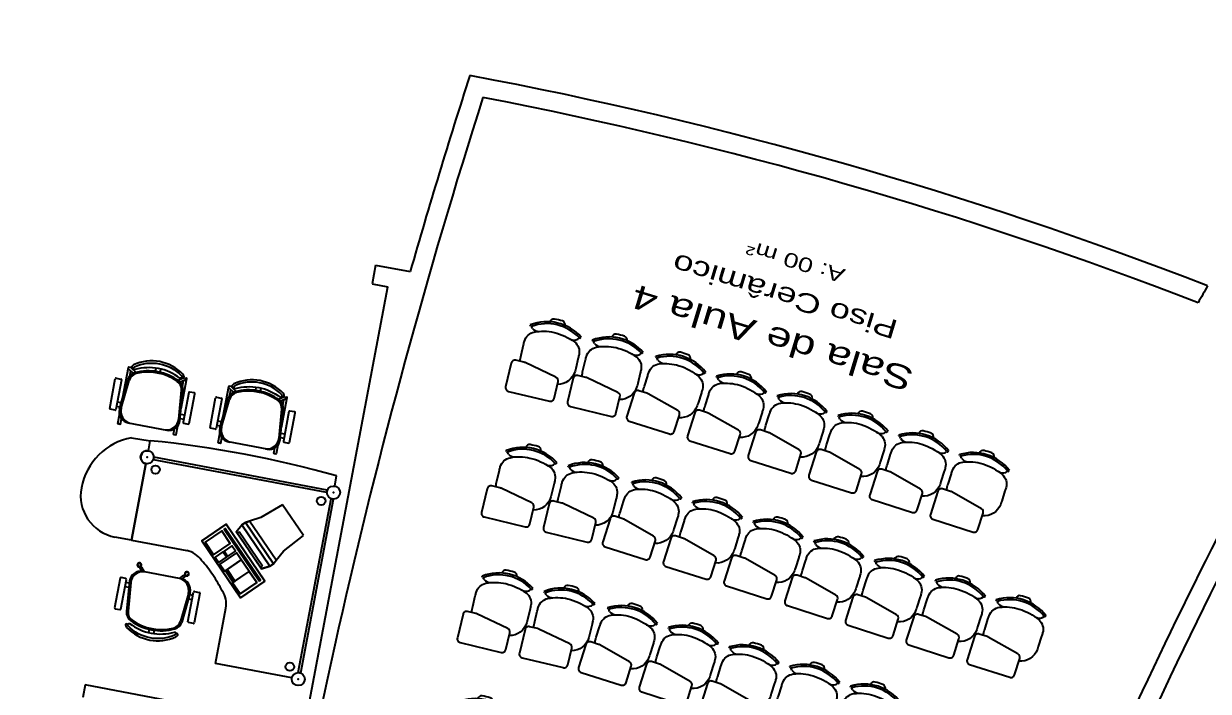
# Model space of a CAD drawing. Header units: inches. Extents: x -18604 to 2753, y -9056 to 3482.
# Drawn here: x -10563 to -9635, y -3097 to -2575 of the extents above; entities that cross this region are included whole.
import ezdxf
from ezdxf.enums import TextEntityAlignment as Align

# ---------------------------------------------------------------- set-up
doc = ezdxf.new("R2010")
doc.units = ezdxf.units.IN
for name, color, linetype in [('ESPECARQ', 2, 'Continuous'), ('MOVEIS', 2, 'Continuous'), ('Parede', 6, 'Continuous'), ('Parede Baixo', 4, 'Continuous'), ('TEXTO', 2, 'Continuous')]:
    doc.layers.add(name, color=color, linetype=linetype)
doc.styles.add('REGUA100', font='GOTHIC.TTF', dxfattribs={"width": 1.4})
doc.styles.add('REGUA60', font='GOTHIC.TTF', dxfattribs={"width": 1.4})

# ---------------------------------------------------------------- blocks, each defined once
blk = doc.blocks.new('INDUNI1')
at = {"color": 0, "style": 'REGUA100', "width": 1.4, "flags": 8}
for tag, p in [('NOME1', (0, 0)), ('NOME2', (0, -4.29))]:
    blk.add_attdef(tag, text='', height=2.5, dxfattribs=at).set_placement(p, align=Align.CENTER)
at = {"layer": 'ESPECARQ', "style": 'REGUA60', "width": 1.4}
blk.add_attdef('AREA', text='', height=1.5, dxfattribs=at).set_placement((0, -7.81), align=Align.CENTER)
at = {"layer": 'ESPECARQ', "style": 'REGUA60', "width": 1.4, "flags": 8}
for tag, p in [('PISO', (0, -10.31)), ('REVPAR', (0, -12.81)), ('PEDIR', (0, -15.31))]:
    blk.add_attdef(tag, text='', height=1.5, dxfattribs=at).set_placement(p, align=Align.CENTER)
blk = doc.blocks.new('22S00006A0')
for p, q in [((-0.1993, 0.587), (-0.2053, 0.595)), ((-0.1822, 0.5726), (-0.1923, 0.586)), ((0.1822, 0.5726), (0.1923, 0.586)), ((0.1993, 0.587), (0.2053, 0.595))]:
    blk.add_line(p, q)
for points in [[(-0.2203, 0.3476), (-0.2203, 0.4323, -0.007386), (-0.2199, 0.4603, -0.283766), (-0.1621, 0.548, -0.109248), (-0.0103, 0.5816, -0.096656), (0.1621, 0.548, -0.283766), (0.2199, 0.4603, -0.007386), (0.2203, 0.4323), (0.2203, 0.3476, -0.007546), (0.22, 0.325, -0.344654), (0.1097, 0.1924, -0.024121)], [(-0.217, 0.3, -0.045046), (-0.22, 0.325, -0.007546), (-0.2203, 0.3476)]]:
    blk.add_lwpolyline(points, format="xyb")
blk.add_lwpolyline([(0.1097, 0.08), (0.1097, 0.2145, 0.354533), (0.0859, 0.2438), (-0.1752, 0.2989, 0.052038), (-0.1856, 0.3), (-0.2503, 0.3, 0.414214), (-0.2803, 0.27), (-0.2803, 0.08, 0.414214), (-0.2503, 0.05), (0.0797, 0.05, 0.414214)], format="xyb", close=True)
for centre, radius, start, end in [((0, 0.3032), 0.3568, 54.87008, 125.12992), ((-0.0303, 0.6544), 0.03, 93.58332, 179.06886), ((0, -0.0737), 0.7588, 87.5665, 92.4335), ((0.0303, 0.6544), 0.03, 0.93114, 86.41668), ((-0.1953, 0.59), 0.005, 216.8699, 305.9604), ((0, 0.3023), 0.3428, 55.85739, 124.14261), ((-0.1436, 0.6264), 0.0663, 234.34051, 285.73963), ((0.1419, 0.626), 0.0669, 255.93478, 307.08006), ((0.1953, 0.59), 0.005, 234.0396, 323.1301)]:
    blk.add_arc(centre, radius, start, end)
blk = doc.blocks.new('CC50704')
for p, q in [((-60, 0), (-60, 12)), ((11.58, 13.43), (12, 0)), ((-60, 0), (-4.65, 0)), ((4.65, 0), (12, 0))]:
    blk.add_line(p, q)
for centre, radius, start, end in [((-30, 12), 30, 90, 180), ((-30, -2.54), 44.54, 21.00528, 90), ((0, 0), 4.65, 0, 180)]:
    blk.add_arc(centre, radius, start, end)
blk.add_point((0, 0))

msp = doc.modelspace()

# ---------------------------------------------------------------- linework, layer by layer
at = {"layer": 'MOVEIS'}
for p, q in [((-10485, -2867.29), (-10480.57, -2843.87)), ((-10480.74, -2844.77), (-10476.81, -2848.51)), ((-10478.69, -2844), (-10480.31, -2843.69)), ((-10479.61, -2850.65), (-10478.84, -2846.58)), ((-10478.7, -2844), (-10474.66, -2847.84)), ((-10459.47, -2847.02), (-10458.99, -2844.48)), ((-10455.69, -2847.74), (-10455.21, -2845.2)), ((-10495.26, -2875.98), (-10490.87, -2852.74)), ((-10486, -2853.66), (-10490.4, -2876.9)), ((-10490.22, -2852.3), (-10486.44, -2853.02)), ((-10487.66, -2876.67), (-10481.07, -2853.44)), ((-10486.33, -2875.81), (-10480.09, -2854.08)), ((-10436.68, -2851.95), (-10441.84, -2854.05)), ((-10435.07, -2853.41), (-10440.09, -2855.46)), ((-10439.33, -2875.93), (-10434.92, -2852.62)), ((-10438.26, -2858.47), (-10437.49, -2854.4)), ((-10436.69, -2851.95), (-10435.18, -2852.23)), ((-10441.2, -2884.34), (-10439.07, -2861.84)), ((-10440.28, -2885.64), (-10437.92, -2861.6)), ((-10433.41, -2863.61), (-10437.81, -2886.85)), ((-10432.95, -2887.77), (-10428.55, -2864.53)), ((-10428.99, -2863.89), (-10432.77, -2863.17)), ((-10406.47, -2882.15), (-10402.06, -2858.83)), ((-10402.21, -2859.63), (-10398.28, -2863.37)), ((-10400.16, -2858.86), (-10401.67, -2858.57)), ((-10401.08, -2865.51), (-10400.31, -2861.43)), ((-10400.17, -2858.86), (-10396.13, -2862.7)), ((-10380.94, -2861.88), (-10380.46, -2859.34)), ((-10377.16, -2862.6), (-10376.68, -2860.06)), ((-10487.1, -2874.94), (-10489.93, -2874.41)), ((-10486.34, -2871.73), (-10489.32, -2871.16)), ((-10416.73, -2890.83), (-10412.34, -2867.6)), ((-10407.47, -2868.52), (-10411.87, -2891.75)), ((-10411.69, -2867.16), (-10407.91, -2867.87)), ((-10409.13, -2891.53), (-10402.54, -2868.3)), ((-10407.8, -2890.66), (-10401.56, -2868.93)), ((-10358.15, -2866.81), (-10363.31, -2868.9)), ((-10356.54, -2868.27), (-10361.56, -2870.31)), ((-10360.8, -2890.79), (-10356.37, -2867.37)), ((-10359.73, -2873.33), (-10358.96, -2869.26)), ((-10358.16, -2866.8), (-10356.54, -2867.11)), ((-10491.04, -2877.33), (-10494.83, -2876.62)), ((-10488.88, -2887.79), (-10487.59, -2880.99)), ((-10486.72, -2888.2), (-10485.96, -2884.2)), ((-10440.17, -2883.82), (-10437.34, -2884.36)), ((-10439.7, -2880.55), (-10436.73, -2881.11)), ((-10362.67, -2899.2), (-10360.54, -2876.7)), ((-10361.75, -2900.5), (-10359.39, -2876.46)), ((-10354.88, -2878.47), (-10359.28, -2901.7)), ((-10354.42, -2902.62), (-10350.02, -2879.39)), ((-10350.46, -2878.74), (-10354.24, -2878.03)), ((-10487.1, -2888.46), (-10488.62, -2888.17)), ((-10480.73, -2887.34), (-10450.62, -2893.04)), ((-10445.37, -2896.02), (-10444.61, -2892.03)), ((-10443.2, -2896.43), (-10441.92, -2889.63)), ((-10437.37, -2887.49), (-10433.59, -2888.2)), ((-10412.51, -2892.19), (-10416.3, -2891.48)), ((-10408.57, -2889.8), (-10411.4, -2889.27)), ((-10407.81, -2886.59), (-10410.79, -2886.02)), ((-10464.97, -2909.19), (-10463.47, -2901.25)), ((-10445.1, -2896.4), (-10443.59, -2896.69)), ((-10410.35, -2902.64), (-10409.06, -2895.85)), ((-10408.57, -2903.32), (-10410.09, -2903.03)), ((-10408.19, -2903.05), (-10407.43, -2899.06)), ((-10372.09, -2907.9), (-10402.2, -2902.2)), ((-10361.64, -2898.68), (-10358.81, -2899.22)), ((-10361.17, -2895.41), (-10358.2, -2895.97)), ((-10358.84, -2902.35), (-10355.06, -2903.06)), ((-10366.84, -2910.88), (-10366.08, -2906.88)), ((-10366.57, -2911.26), (-10365.06, -2911.55)), ((-10364.67, -2911.29), (-10363.39, -2904.49)), ((-10466.88, -2919.24), (-10478.19, -2979.07)), ((-10461.08, -2916.14), (-10460.72, -2914.19)), ((-10460.72, -2914.19), (-10461.08, -2916.14)), ((-10325.22, -2941.84), (-10461.08, -2916.14)), ((-10325.22, -2941.84), (-10461.08, -2916.14)), ((-10324.86, -2939.9), (-10460.72, -2914.19)), ((-10324.86, -2939.9), (-10460.72, -2914.19)), ((-10319.06, -2936.8), (-10317.56, -2928.85)), ((-10325.22, -2941.84), (-10324.86, -2939.9)), ((-10324.86, -2939.9), (-10325.22, -2941.84)), ((-10347.64, -3082.52), (-10321.94, -2946.66)), ((-10347.64, -3082.52), (-10321.94, -2946.66)), ((-10345.7, -3082.89), (-10319.99, -2947.03)), ((-10345.7, -3082.89), (-10319.99, -2947.03)), ((-10319.99, -2947.03), (-10321.94, -2946.66)), ((-10321.94, -2946.66), (-10319.99, -2947.03)), ((-10359.86, -2951.42, -1.1), (-10377.03, -2961.39, -1.1)), ((-10343.5, -2975.41, -1.1), (-10359.86, -2951.42, -1.1)), ((-10423.24, -2979.58, 2.2), (-10404.15, -2966.57, 2.2)), ((-10404.15, -2966.57, 2.2), (-10373.79, -3011.1, 2.2)), ((-10396.13, -2972.42, 2.2), (-10391.76, -2967.11, 2.2)), ((-10389.04, -2965.25, 1.1), (-10391.76, -2967.11, 2.2)), ((-10391.76, -2967.11, 2.2), (-10389.04, -2965.25, 2.2)), ((-10391.76, -2967.11, 2.2), (-10369.77, -2999.38, 2.2)), ((-10369.77, -2999.38, 2.2), (-10391.76, -2967.11, 2.2)), ((-10385.69, -2964.3, 1.1), (-10389.04, -2965.25, 1.1)), ((-10389.04, -2965.25, 1.1), (-10385.69, -2964.3, 1.1)), ((-10367.04, -2997.52, 1.1), (-10389.04, -2965.25, 1.1)), ((-10367.04, -2997.52, 2.2), (-10389.04, -2965.25, 2.2)), ((-10377.03, -2961.39, -1.1), (-10385.69, -2964.3, 1.1)), ((-10386.22, -2986.96, 2.2), (-10396.13, -2972.42, 2.2)), ((-10393.99, -2972.64, 2.2), (-10395.35, -2973.57, 2.2)), ((-10377.09, -3000.35, 2.2), (-10395.35, -2973.57, 2.2)), ((-10384.2, -2989.93, 7.7), (-10394.58, -2974.71, 7.7)), ((-10375.72, -2999.42, 2.2), (-10393.99, -2972.64, 2.2)), ((-10359.06, -2987.75, -1.1), (-10343.5, -2975.41, -1.1)), ((-10478.19, -2979.07), (-10434.96, -2987.25)), ((-10423.24, -2979.58, 2.2), (-10423.24, -2979.58)), ((-10392.87, -3024.12), (-10423.24, -2979.58)), ((-10392.87, -3024.12, 2.2), (-10423.24, -2979.58, 2.2)), ((-10386.22, -2986.96, 2.2), (-10376.3, -3001.5, 2.2)), ((-10380.15, -2984.15, 2.2), (-10369.77, -2999.38, 2.2)), ((-10367.04, -2997.52, 1.1), (-10364.93, -2994.75, 1.1)), ((-10367.04, -2997.52, 1.1), (-10364.93, -2994.75, 1.1)), ((-10364.93, -2994.75, 1.1), (-10359.06, -2987.75, -1.1)), ((-10472.29, -3000.02), (-10473.54, -2997.77)), ((-10470.48, -2999.01), (-10471.73, -2996.77)), ((-10471.53, -3000.98), (-10471.35, -3000.88)), ((-10470.21, -3003.36), (-10471.53, -3000.98)), ((-10470.27, -3000.28), (-10470.09, -3000.18)), ((-10468.1, -3003.76), (-10470.09, -3000.18)), ((-10439.25, -3009.22), (-10469.36, -3003.52)), ((-10436.55, -3005.43), (-10434.57, -3003.8)), ((-10435.24, -3007.03), (-10433.25, -3005.4)), ((-10377.09, -3000.35, 2.2), (-10375.72, -2999.42, 2.2)), ((-10377.09, -3000.35, 2.2), (-10377.09, -3000.35, 2.2)), ((-10377.09, -3000.35, 2.2), (-10377.09, -3000.35, 2.2)), ((-10376.3, -3001.5, 2.2), (-10369.77, -2999.38, 2.2)), ((-10369.77, -2999.38, 2.2), (-10367.04, -2997.52, 1.1)), ((-10369.77, -2999.38, 2.2), (-10367.04, -2997.52, 2.2)), ((-10487.04, -3008.79), (-10491.43, -3032.03)), ((-10486.57, -3032.95), (-10482.17, -3009.71)), ((-10482.61, -3009.07), (-10486.39, -3008.36)), ((-10479.82, -3012.74), (-10482.64, -3012.2)), ((-10479.71, -3010.92), (-10482.06, -3034.96)), ((-10478.78, -3012.22), (-10480.91, -3034.72)), ((-10440.51, -3008.98), (-10437.34, -3006.37)), ((-10438.4, -3009.38), (-10436.3, -3007.65)), ((-10437.21, -3006.54), (-10437.34, -3006.37)), ((-10436.3, -3007.65), (-10436.43, -3007.49)), ((-10373.79, -3011.1, 2.2), (-10392.87, -3024.12, 2.2)), ((-10480.28, -3016.01), (-10483.26, -3015.45)), ((-10433.65, -3020.75), (-10439.89, -3042.48)), ((-10432.32, -3019.89), (-10438.91, -3043.12)), ((-10433.98, -3042.9), (-10429.58, -3019.66)), ((-10432.88, -3021.62), (-10430.05, -3022.15)), ((-10424.72, -3020.58), (-10429.11, -3043.82)), ((-10428.94, -3019.23), (-10425.16, -3019.94)), ((-10490.99, -3032.67), (-10487.21, -3033.39)), ((-10433.64, -3024.83), (-10430.67, -3025.4)), ((-10412.47, -3075.46), (-10404.29, -3032.23)), ((-10392.87, -3024.12, 2.2), (-10392.87, -3024.12)), ((-10464.29, -3048.82), (-10464.77, -3051.36)), ((-10460.51, -3049.54), (-10460.99, -3052.08)), ((-10429.76, -3044.26), (-10433.54, -3043.54)), ((-10352.65, -3086.78), (-10412.47, -3075.46)), ((-10345.7, -3082.89), (-10347.64, -3082.52)), ((-10347.64, -3082.52), (-10345.7, -3082.89))]:
    msp.add_line(p, q, dxfattribs=at)
at = {"layer": 'MOVEIS', "extrusion": (-0.826234, -0.563328, 0)}
for p, q in [((-10389.04, -2965.25, 2.2), (-10389.04, -2965.25, 1.1)), ((-10367.04, -2997.52, 2.2), (-10367.04, -2997.52, 1.1))]:
    msp.add_line(p, q, dxfattribs=at)
at = {"layer": 'MOVEIS'}
for points in [[(-10440.26, -2852.32, 0.237888), (-10475.51, -2845.65, -0.605717), (-10476.38, -2843.91, -0.122717), (-10475.87, -2843.48, -0.323529), (-10439.13, -2850.43, -0.122717), (-10438.81, -2851.02, -0.605717)], [(-10476.38, -2843.91, -0.122717), (-10475.87, -2843.48, -0.323529), (-10439.13, -2850.43, -0.122717), (-10438.81, -2851.02, -0.605717), (-10440.26, -2852.32, 0.237888), (-10475.51, -2845.65, -0.605717)], [(-10396.98, -2860.51, -0.237888), (-10361.73, -2867.18, 0.605717), (-10360.28, -2865.88, 0.122717), (-10360.6, -2865.29, 0.323529), (-10397.34, -2858.34, 0.122717), (-10397.85, -2858.77, 0.605717)], [(-10360.28, -2865.88, 0.122717), (-10360.6, -2865.29, 0.323529), (-10397.34, -2858.34, 0.122717), (-10397.85, -2858.77, 0.605717), (-10396.98, -2860.51, -0.237888), (-10361.73, -2867.18, 0.605717)], [(-10479.72, -3044.24, 0.237888), (-10444.47, -3050.91, -0.605717), (-10443.6, -3052.65, -0.122717), (-10444.11, -3053.08, -0.323529), (-10480.86, -3046.13, -0.122717), (-10481.17, -3045.54, -0.605717)]]:
    msp.add_lwpolyline(points, format="xyb", close=True, dxfattribs=at)
at = {"layer": 'MOVEIS', "elevation": 2.2}
for points in [[(-10413.87, -2990.56), (-10400.82, -2981.67), (-10407.55, -2971.8), (-10420.59, -2980.7), (-10413.87, -2990.56)], [(-10402.94, -2991.77), (-10396.79, -2987.57), (-10399.58, -2983.48), (-10405.73, -2987.68), (-10402.94, -2991.77)], [(-10409.84, -2996.47), (-10403.85, -2992.39), (-10406.64, -2988.3), (-10412.63, -2992.38), (-10409.84, -2996.47)], [(-10393.1, -3021.03), (-10380.05, -3012.13), (-10395.87, -2988.94), (-10408.91, -2997.83), (-10405.19, -3003.29), (-10403.38, -3002.05), (-10397.18, -3011.14), (-10399, -3012.38), (-10393.1, -3021.03)], [(-10398.85, -3011.61), (-10397.94, -3010.99), (-10403.52, -3002.81), (-10404.43, -3003.43), (-10398.85, -3011.61)]]:
    msp.add_lwpolyline(points, dxfattribs=at)
msp.add_lwpolyline([(-10378.21, -3010.88), (-10377.31, -3010.26), (-10404.8, -2969.93), (-10405.71, -2970.55)], close=True, dxfattribs=at)
at = {"layer": 'MOVEIS'}
msp.add_lwpolyline([(-10444.11, -3053.08, -0.323529), (-10480.86, -3046.13, -0.122717), (-10481.17, -3045.54, -0.605717), (-10479.72, -3044.24, 0.237888), (-10444.47, -3050.91, -0.605717), (-10443.6, -3052.65)], format="xyb", dxfattribs=at)
for centre, radius in [((-10465.93, -2914.22), 5.12), ((-10465.93, -2914.22), 5.12), ((-10459.35, -2923.86), 3.3), ((-10320.01, -2941.82), 5.12), ((-10320.01, -2941.82), 5.12), ((-10320.01, -2941.82), 5.12), ((-10320.01, -2941.82), 5.12), ((-10329.65, -2948.4), 3.3), ((-10471.03, -3000.18), 0.55), ((-10436.47, -3006.72), 0.55), ((-10354.19, -3078.09), 3.3), ((-10347.62, -3087.73), 5.12), ((-10347.62, -3087.73), 5.12)]:
    msp.add_circle(centre, radius, dxfattribs=at)
for centre, radius, start, end in [((-10480.35, -2843.91), 0.22, 79.28625, 169.28625), ((-10477.24, -2843.66), 0.86, 123.96071, 319.47537), ((-10475.27, -2844.72), 3.03, 115.82912, 144.14079), ((-10462.31, -2872.38), 33.58, 43.41004, 115.16246), ((-10464.98, -2886.48), 39.84, 52.89095, 105.68154), ((-10465.16, -2887.44), 39.84, 55.02233, 103.55016), ((-10490.33, -2852.84), 0.55, 79.28625, 169.28625), ((-10486.54, -2853.56), 0.55, 349.28625, 79.28625), ((-10473.66, -2855.54), 7.7, 105.68154, 164.165), ((-10472.69, -2856.2), 7.7, 103.55016, 163.98635), ((-10446.74, -2861.11), 7.7, 354.58614, 55.02233), ((-10445.59, -2860.85), 7.7, 354.4075, 52.89095), ((-10437.92, -2851.1), 0.86, 199.09713, 34.61179), ((-10440.14, -2851.36), 3.03, 14.43171, 42.74338), ((-10435.24, -2852.56), 0.33, 349.28625, 79.28625), ((-10396.74, -2859.57), 3.03, 115.82912, 144.14079), ((-10383.78, -2887.24), 33.58, 43.41004, 115.16246), ((-10432.87, -2863.71), 0.55, 79.28625, 169.28625), ((-10429.09, -2864.43), 0.55, 349.28625, 79.28625), ((-10395.13, -2870.4), 7.7, 105.68154, 164.165), ((-10401.74, -2858.9), 0.33, 79.28625, 169.28625), ((-10394.16, -2871.06), 7.7, 103.55016, 163.98635), ((-10398.71, -2858.51), 0.86, 123.96071, 319.47537), ((-10386.45, -2901.34), 39.84, 52.89095, 105.68154), ((-10386.63, -2902.3), 39.84, 55.02233, 103.55016), ((-10359.39, -2865.95), 0.86, 199.09713, 34.61179), ((-10361.61, -2866.22), 3.03, 14.43171, 42.74338), ((-10411.8, -2867.7), 0.55, 79.28625, 169.28625), ((-10408.01, -2868.41), 0.55, 349.28625, 79.28625), ((-10368.21, -2875.97), 7.7, 354.58614, 55.02233), ((-10367.06, -2875.71), 7.7, 354.4075, 52.89095), ((-10356.58, -2867.33), 0.22, 349.28625, 79.28625), ((-10494.72, -2876.08), 0.55, 169.28625, 259.28625), ((-10490.94, -2876.79), 0.55, 259.28625, 349.28625), ((-10479.1, -2878.7), 8.8, 166.71701, 259.28625), ((-10476.86, -2878.16), 9.76, 166.03402, 253.69376), ((-10450.88, -2883.08), 9.76, 264.87874, 352.53848), ((-10354.34, -2878.57), 0.55, 79.28625, 169.28625), ((-10350.56, -2879.28), 0.55, 349.28625, 79.28625), ((-10488.55, -2887.85), 0.33, 169.28625, 259.28625), ((-10487.04, -2888.13), 0.33, 259.28625, 349.28625), ((-10448.99, -2884.39), 8.8, 259.28625, 351.85549), ((-10437.27, -2886.95), 0.55, 169.28625, 259.28625), ((-10433.49, -2887.66), 0.55, 259.28625, 349.28625), ((-10416.19, -2890.94), 0.55, 169.28625, 259.28625), ((-10412.41, -2891.65), 0.55, 259.28625, 349.28625), ((-10400.57, -2893.55), 8.8, 166.71701, 259.28625), ((-10398.33, -2893.02), 9.76, 166.03402, 253.69376), ((-10545.5, -3734.18), 836.96, 74.19664, 84.37586), ((-10445.04, -2896.08), 0.33, 169.28625, 259.28625), ((-10443.53, -2896.37), 0.33, 259.28625, 349.28625), ((-10410.02, -2902.71), 0.33, 169.28625, 259.28625), ((-10408.51, -2902.99), 0.33, 259.28625, 349.28625), ((-10372.35, -2897.93), 9.76, 264.87874, 352.53848), ((-10370.46, -2899.25), 8.8, 259.28625, 351.85549), ((-10358.74, -2901.81), 0.55, 169.28625, 259.28625), ((-10354.96, -2902.52), 0.55, 259.28625, 349.28625), ((-10366.51, -2910.94), 0.33, 169.28625, 259.28625), ((-10365, -2911.22), 0.33, 259.28625, 349.28625), ((-10438.34, -3005.08), 18.15, 34.28625, 79.28625), ((-10508.62, -3070.41), 113.94, 34.28625, 41.54177), ((-10470.99, -3012.17), 8.8, 79.28625, 171.85549), ((-10469.1, -3013.48), 9.76, 84.87874, 172.53848), ((-10472.01, -2998.39), 1.65, 310.74986, 286.57012), ((-10471.08, -3000.1), 0.825, 250.92679, 347.30616), ((-10434.9, -3005.41), 1.65, 232.00237, 207.82264), ((-10486.5, -3008.9), 0.55, 79.28625, 169.28625), ((-10482.71, -3009.61), 0.55, 349.28625, 79.28625), ((-10443.12, -3018.4), 9.76, 346.03402, 73.69376), ((-10440.88, -3017.86), 8.8, 346.71701, 79.28625), ((-10436.4, -3006.66), 0.825, 171.26634, 267.64571), ((-10508.62, -3070.41), 113.94, 27.03073, 34.28625), ((-10429.04, -3019.77), 0.55, 79.28625, 169.28625), ((-10425.26, -3020.48), 0.55, 349.28625, 79.28625), ((-10422.12, -3028.86), 18.15, 349.28625, 34.28625), ((-10490.89, -3032.13), 0.55, 169.28625, 259.28625), ((-10487.11, -3032.85), 0.55, 259.28625, 349.28625), ((-10474.4, -3035.71), 7.7, 174.4075, 232.89095), ((-10473.25, -3035.45), 7.7, 174.58614, 235.02233), ((-10455.01, -3010.08), 39.84, 232.89095, 285.68154), ((-10454.82, -3009.12), 39.84, 235.02233, 283.55016), ((-10447.29, -3040.36), 7.7, 283.55016, 343.98635), ((-10482.06, -3045.46), 0.86, 19.09713, 214.61179), ((-10479.84, -3045.2), 3.03, 194.43171, 222.74338), ((-10457.67, -3024.18), 33.58, 223.41004, 295.16246), ((-10446.32, -3041.02), 7.7, 285.68154, 344.165), ((-10433.44, -3043), 0.55, 169.28625, 259.28625), ((-10429.66, -3043.72), 0.55, 259.28625, 349.28625), ((-10444.71, -3051.84), 1.38, 296.15615, 324.14079), ((-10442.74, -3052.9), 0.86, 303.96071, 139.47537), ((-10444.71, -3051.84), 3.03, 295.82912, 324.14079)]:
    msp.add_arc(centre, radius, start, end, dxfattribs=at)
for p in [(-10465.93, -2914.22), (-10465.93, -2914.22), (-10465.93, -2914.22), (-10320.01, -2941.82), (-10320.01, -2941.82), (-10320.01, -2941.82), (-10320.01, -2941.82), (-10320.01, -2941.82), (-10347.62, -3087.73), (-10347.62, -3087.73)]:
    msp.add_point(p, dxfattribs=at)
for points in [[(-10373.79, -3011.1, 2.2), (-10404.15, -2966.57, 2.2), (-10423.24, -2979.58, 2.2), (-10392.87, -3024.12, 2.2)], [(-10369.77, -2999.38, 2.2), (-10376.3, -3001.5, 2.2), (-10396.13, -2972.42, 2.2), (-10391.76, -2967.11, 2.2)], [(-10367.04, -2997.52, 2.2), (-10389.04, -2965.25, 2.2), (-10391.76, -2967.11, 2.2), (-10369.77, -2999.38, 2.2)], [(-10364.93, -2994.75, 1.1), (-10385.69, -2964.3, 1.1), (-10389.04, -2965.25, 1.1), (-10367.04, -2997.52, 1.1)], [(-10400.82, -2981.67, 2.2), (-10407.55, -2971.8, 2.2), (-10420.59, -2980.7, 2.2), (-10413.87, -2990.56, 2.2)], [(-10377.31, -3010.26, 2.2), (-10404.8, -2969.93, 2.2), (-10405.71, -2970.55, 2.2), (-10378.21, -3010.88, 2.2)], [(-10423.24, -2979.58, 2.2), (-10423.24, -2979.58), (-10392.87, -3024.12), (-10392.87, -3024.12, 2.2)], [(-10396.79, -2987.57, 2.2), (-10399.58, -2983.48, 2.2), (-10405.73, -2987.68, 2.2), (-10402.94, -2991.77, 2.2)], [(-10403.85, -2992.39, 2.2), (-10406.64, -2988.3, 2.2), (-10412.63, -2992.38, 2.2), (-10409.84, -2996.47, 2.2)], [(-10395.87, -2988.94, 2.2), (-10408.91, -2997.83, 2.2), (-10405.19, -3003.29, 2.2), (-10392.23, -2994.45, 2.2)], [(-10386.03, -3003.54, 2.2), (-10392.23, -2994.45, 2.2), (-10403.38, -3002.05, 2.2), (-10397.18, -3011.14, 2.2)], [(-10397.94, -3010.99, 2.2), (-10403.52, -3002.81, 2.2), (-10404.43, -3003.43, 2.2), (-10398.85, -3011.61, 2.2)], [(-10380.05, -3012.13, 2.2), (-10393.1, -3021.03, 2.2), (-10399, -3012.38, 2.2), (-10386.03, -3003.54, 2.2)]]:
    msp.add_3dface(points, dxfattribs=at)
at = {"layer": 'Parede'}
for p, q in [((-10287.03, -2763.88, 63.44), (-10289.82, -2778.62, 63.44)), ((-10287.03, -2763.88, 63.44), (-10259.98, -2769, 63.44)), ((-10404.88, -3454, 63.44), (-10277.54, -2780.94, 63.44)), ((-10289.82, -2778.62, 63.44), (-10277.54, -2780.94, 63.44))]:
    msp.add_line(p, q, dxfattribs=at)
for centre, radius, start, end in [((-10812.08, -5815.46, 63.44), 3240.42, 67.24622, 67.24622), ((-5449.9, -4149.89, 63.44), 5004.38, 162.14603, 163.98214), ((-10812.08, -5815.46, 63.44), 3255.42, 68.81281, 79.40051), ((-5449.9, -4149.89, 63.44), 4989.38, 162.29803, 172.1841), ((-10812.08, -5815.46, 63.44), 3240.42, 68.85098, 79.16665), ((-6086.54, -4786.58, 63.44), 3961.92, 149.06664, 160.08235), ((-6086.54, -4786.58, 63.44), 4076.92, 150.51748, 150.73046), ((-6086.54, -4786.58, 63.44), 3976.92, 150.54776, 160.07241)]:
    msp.add_arc(centre, radius, start, end, dxfattribs=at)
at = {"layer": 'Parede Baixo'}
for p, q in [((-10514.55, -3092.31, 63.44), (-10516.41, -3102.14, 63.44)), ((-10342.6, -3124.84, 63.44), (-10514.55, -3092.31, 63.44))]:
    msp.add_line(p, q, dxfattribs=at)

# ---------------------------------------------------------------- block references
at = {"layer": 'MOVEIS'}
for name, p, xscale, yscale, zscale, rotation in [('22S00006A0', (-10159.89, -2873.35, 63.44), 100.0000000000026, 100.0000000000073, 100, 346.49544387501), ('22S00006A0', (-10111.35, -2885.23, 63.44), 100.0000000000026, 100.0000000000073, 100, 346.49544387501), ('22S00006A0', (-10066.08, -2898.3, 63.44), 100.0000000000209, 100.0000000000073, 100, 342.3549353950688), ('22S00006A0', (-10018.53, -2913.65, 63.44), 100.0000000000209, 100.0000000000073, 100, 342.3549353950688), ('22S00006A0', (-9970.97, -2929.01, 63.44), 100.0000000000209, 100.0000000000073, 100, 342.3549353950688), ('22S00006A0', (-9923.41, -2944.36, 63.44), 100.0000000000209, 100.0000000000073, 100, 342.3549353950688), ('CC50704', (-10465.93, -2914.22), 1.100000000000204, 1.100000000000204, 1.1, 79.28624807856765), ('22S00006A0', (-9875.86, -2959.72, 63.44), 100.0000000000209, 100.0000000000073, 100, 342.3549353950688), ('22S00006A0', (-10178.76, -2971.61, 63.44), 100.0000000000026, 100.0000000000073, 100, 346.49544387501), ('22S00006A0', (-9828.3, -2975.07, 63.44), 100.0000000000209, 100.0000000000073, 100, 342.3549353950688), ('22S00006A0', (-10130.22, -2983.49, 63.44), 100.0000000000026, 100.0000000000073, 100, 346.49544387501), ('22S00006A0', (-10084.95, -2996.55, 63.44), 100.0000000000209, 100.0000000000073, 100, 342.3549353950688), ('22S00006A0', (-10037.4, -3011.91, 63.44), 100.0000000000209, 100.0000000000073, 100, 342.3549353950688), ('22S00006A0', (-9989.84, -3027.26, 63.44), 100.0000000000209, 100.0000000000073, 100, 342.3549353950688), ('22S00006A0', (-9942.29, -3042.62, 63.44), 100.0000000000209, 100.0000000000073, 100, 342.3549353950688), ('22S00006A0', (-9894.73, -3057.97, 63.44), 100.0000000000209, 100.0000000000073, 100, 342.3549353950688), ('22S00006A0', (-10197.64, -3069.87, 63.44), 100.0000000000026, 100.0000000000073, 100, 346.49544387501), ('22S00006A0', (-9847.17, -3073.33, 63.44), 100.0000000000209, 100.0000000000073, 100, 342.3549353950688), ('22S00006A0', (-10149.1, -3081.75, 63.44), 100.0000000000026, 100.0000000000073, 100, 346.49544387501), ('22S00006A0', (-10103.83, -3094.82, 63.44), 100.0000000000209, 100.0000000000073, 100, 342.3549353950688), ('22S00006A0', (-9799.62, -3088.69, 63.44), 100.0000000000209, 100.0000000000073, 100, 342.3549353950688), ('22S00006A0', (-10056.27, -3110.17, 63.44), 100.0000000000209, 100.0000000000073, 100, 342.3549353950688), ('22S00006A0', (-10008.71, -3125.53, 63.44), 100.0000000000209, 100.0000000000073, 100, 342.3549353950688), ('22S00006A0', (-9961.16, -3140.88, 63.44), 100.0000000000209, 100.0000000000073, 100, 342.3549353950688), ('22S00006A0', (-9913.6, -3156.24, 63.44), 100.0000000000209, 100.0000000000073, 100, 342.3549353950688), ('22S00006A0', (-10216.51, -3168.13, 63.44), 100.0000000000026, 100.0000000000073, 100, 346.49544387501)]:
    msp.add_blockref(name, p, dxfattribs=dict(at, xscale=xscale, yscale=yscale, zscale=zscale, rotation=rotation))
at = {"layer": 'TEXTO'}
ref = msp.add_blockref('INDUNI1', (-9973.67, -2811.9), dxfattribs=dict(at, xscale=7.499999999980667, yscale=7.5, zscale=7.5, rotation=163.0879605768785))
ref.add_attrib('NOME1', 'Sala de Aula 4', dxfattribs={"layer": '0', "color": 0, "height": 18.75, "rotation": 163.08796, "style": 'REGUA100', "width": 1.4, "flags": 8}).set_placement((-9973.67, -2811.9), align=Align.CENTER)
ref.add_attrib('NOME2', 'Piso Cerâmico', dxfattribs={"layer": '0', "color": 0, "height": 15, "rotation": 163.08796, "style": 'REGUA100', "width": 1.4, "flags": 8}).set_placement((-9964.32, -2781.14), align=Align.CENTER)
ref.add_attrib('AREA', 'A: 00 m²', dxfattribs={"layer": 'ESPECARQ', "height": 11.25, "rotation": 163.08796, "style": 'REGUA60', "width": 1.4}).set_placement((-9956.62, -2755.83), align=Align.CENTER)

doc.saveas('drawing.dxf')
